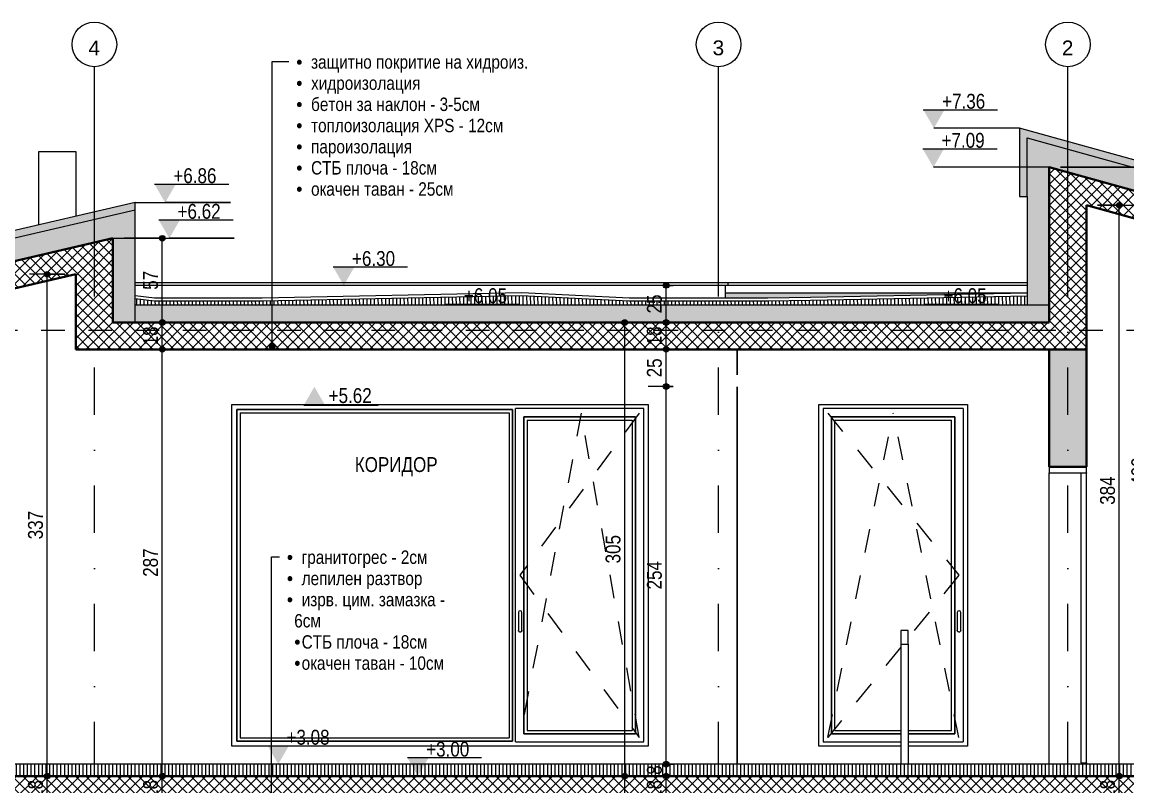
# Model space of a CAD drawing. Header units: centimetres. Extents: x -1864 to 19, y -206 to 807.
# Drawn here: x -1400 to -657, y 293 to 807 of the extents above; entities that cross this region are included whole.
import ezdxf

# ---------------------------------------------------------------- set-up
doc = ezdxf.new("R2010")
doc.units = ezdxf.units.CM
doc.linetypes.add('Dash', pattern=[31.75, 15.875, -15.875])
doc.linetypes.add('Dash dot', pattern=[79.375, 31.75, -23.8125, 0, -23.8125])
for name, color, linetype, lineweight in [('A-ANNO-DIMS', 7, 'Continuous', 9), ('A-ANNO-DIMS-50', 7, 'Continuous', 9), ('A-ANNO-NOTE', 7, 'Continuous', 9), ('A-AREA-IDEN', 7, 'Continuous', 9), ('A-DOOR', 7, 'Continuous', 9), ('A-DOOR-FRAM', 7, 'Continuous', 15), ('A-FLOR-FNSH', 7, 'Continuous', 9), ('A-FLOR-HRAL', 7, 'Continuous', 9), ('A-FLOR-LEVL', 7, 'Continuous', 9), ('A-FLOR-PATT', 7, 'Continuous', 9), ('A-GENM', 7, 'Continuous', 9), ('A-GLAZ', 7, 'Continuous', 5), ('A-GLAZ-HDLN', 7, 'Dash', 5), ('A-ROOF', 7, 'Continuous', 9), ('A-ROOF-FNSH', 7, 'Continuous', 9), ('A-ROOF-PATT', 7, 'Continuous', 9), ('A-WALL', 7, 'Continuous', 9), ('A-WALL-FNSH', 7, 'Continuous', 9), ('A-WALL-PATT', 7, 'Continuous', 9), ('G-ANNO-DIMS', 7, 'Continuous', 9), ('G-ANNO-TEXT', 7, 'Continuous', 9), ('S-BEAM', 7, 'Continuous', 9), ('S-COLS', 7, 'Continuous', 9), ('S-GRID', 7, 'Continuous', 9), ('S-GRID-IDEN', 7, 'Continuous', 9)]:
    doc.layers.add(name, color=color, linetype=linetype, lineweight=lineweight)
doc.layers.add('A-DETL', color=7, linetype='Continuous', lineweight=9, true_color=0x008000)
doc.styles.add('Arial', font='arial.ttf', dxfattribs={"height": 10})
doc.styles.add('Arial Narrow', font='ARIALN.TTF', dxfattribs={"height": 10})
doc.styles.add('Arial Narrow_1', font='ARIALN.TTF', dxfattribs={"height": 10})
doc.styles.add('Arial Narrow_2', font='ARIALN.TTF', dxfattribs={"height": 9})
doc.dimstyles.new('TEC_DIM', dxfattribs={"dimscale": 30.48, "dimtxt": 10.23431, "dimasz": 0.492126, "dimexe": 0.393701, "dimexo": 0.246063, "dimgap": 0, "dimtad": 1, "dimdec": 0, "dimzin": 0, "dimdsep": 46, "dimtxsty": 'Arial Narrow', "dimblk1": 'DOTSMALL', "dimblk2": 'DOTSMALL', "dimsah": 1, "dimcen": 0.09, "dimazin": 0, "dimtfac": 1, "dimtdec": 4, "dimtix": 1, "dimtmove": 0, "dimatfit": 3, "dimfxl": 0, "dimtvp": 1, "dimtolj": 1, "dimtzin": 0, "dimarcsym": 0})
pattern_1 = [(45, (-1066.009, 333.896), (-3.535534, 3.535534), []), (135, (-1066.009, 333.896), (-3.535534, -3.535534), [])]

# ---------------------------------------------------------------- blocks, each defined once
blk = doc.blocks.new('TEC_DOOR-INT - 80x200-2358332-4-4')
at = {"layer": 'A-DOOR', "lineweight": 15}
for p, q in [((-687.94, 503.8), (-687.94, 308.8)), ((-684.14, 503.8), (-687.94, 503.8)), ((-684.14, 308.8), (-684.14, 503.8)), ((-687.94, 308.8), (-684.14, 308.8))]:
    blk.add_line(p, q, dxfattribs=at)
at = {"layer": 'A-DOOR-FRAM'}
for p, q in [((-709.14, 508), (-709.14, 504)), ((-684.14, 508), (-709.14, 508)), ((-684.14, 504), (-684.14, 508)), ((-709.14, 504), (-684.14, 504)), ((-709.14, 308), (-709.14, 504)), ((-684.14, 504), (-684.14, 503.8)), ((-684.14, 308.8), (-684.14, 308))]:
    blk.add_line(p, q, dxfattribs=at)
blk = doc.blocks.new('TEC_CHIMNEY-2P - TEC_CHIMNEY-2P-2377915-4-4')
at = {"layer": 'A-GENM'}
for p, q in [((-1389.14, 720), (-1364.14, 720)), ((-1389.14, 670.69), (-1389.14, 720)), ((-1364.14, 720), (-1364.14, 676.46))]:
    blk.add_line(p, q, dxfattribs=at)
blk = doc.blocks.new('SINGLE - OK - 100x220-2452613-4-4')
at = {"layer": 'A-GLAZ'}
for p, q in [((-861.24, 547.1), (-861.24, 322.9)), ((-767.04, 547.1), (-861.24, 547.1)), ((-767.04, 547.1), (-767.04, 322.9)), ((-855.64, 541.5), (-855.64, 328.5)), ((-772.64, 541.5), (-855.64, 541.5)), ((-855.64, 328.5), (-855.64, 541.5)), ((-855.64, 541.5), (-772.64, 541.5)), ((-853.44, 330.7), (-853.44, 539.3)), ((-853.44, 539.3), (-774.84, 539.3)), ((-774.84, 330.7), (-774.84, 539.3)), ((-772.64, 328.5), (-772.64, 541.5)), ((-772.64, 541.5), (-772.64, 328.5)), ((-771.09, 410), (-771.09, 397.83)), ((-768.69, 397.83), (-768.69, 410)), ((-855.64, 328.5), (-809.14, 328.5)), ((-809.14, 328.5), (-855.64, 328.5)), ((-853.44, 330.7), (-809.14, 330.7)), ((-804.06, 330.7), (-774.84, 330.7)), ((-804.06, 328.5), (-772.64, 328.5)), ((-772.64, 328.5), (-804.06, 328.5)), ((-861.24, 322.9), (-809.14, 322.9)), ((-804.06, 322.9), (-767.04, 322.9))]:
    blk.add_line(p, q, dxfattribs=at)
at = {"layer": 'A-GLAZ', "flags": 128}
for points in [[(-771.09, 397.83), (-771.07, 397.68), (-771, 397.53), (-770.89, 397.39), (-770.74, 397.27), (-770.56, 397.18), (-770.35, 397.1), (-770.13, 397.06), (-769.89, 397.04), (-769.66, 397.06), (-769.43, 397.1), (-769.23, 397.18), (-769.05, 397.27), (-768.9, 397.39), (-768.79, 397.53), (-768.72, 397.68), (-768.69, 397.83)], [(-771, 397.53), (-771.07, 397.68), (-771.09, 397.83)], [(-768.69, 397.83), (-768.72, 397.68), (-768.79, 397.53)]]:
    blk.add_lwpolyline(points, dxfattribs=at)
at = {"layer": 'A-GLAZ'}
blk.add_arc((-769.89, 410), 1.2, 0, 180, dxfattribs=at)
at = {"layer": 'A-GLAZ-HDLN'}
for p, q in [((-858.24, 325.9), (-814.14, 544.1)), ((-858.24, 544.1), (-770.04, 435)), ((-770.04, 325.9), (-814.14, 544.1)), ((-770.04, 435), (-804.06, 392.92)), ((-809.14, 386.63), (-858.24, 325.9))]:
    blk.add_line(p, q, dxfattribs=at)
blk = doc.blocks.new('DOUBLE - OK_F - 280x220-2419708-4-4')
at = {"layer": 'A-GLAZ'}
for p, q in [((-1255.74, 546.6), (-1255.74, 323.4)), ((-1070.44, 546.6), (-1255.74, 546.6)), ((-1255.74, 546.6), (-1070.44, 546.6)), ((-1255.74, 323.4), (-1255.74, 546.6)), ((-1253.54, 544.4), (-1072.64, 544.4)), ((-1253.54, 544.4), (-1253.54, 325.6)), ((-1072.64, 544.4), (-1072.64, 325.6)), ((-1070.44, 323.4), (-1070.44, 546.6)), ((-1070.44, 546.6), (-1070.44, 323.4)), ((-1068.34, 322.9), (-1068.34, 547.1)), ((-982.04, 547.1), (-1068.34, 547.1)), ((-982.04, 322.9), (-982.04, 547.1)), ((-1062.74, 541.5), (-1062.74, 328.5)), ((-987.64, 541.5), (-1062.74, 541.5)), ((-1062.74, 541.5), (-987.64, 541.5)), ((-1062.74, 328.5), (-1062.74, 541.5)), ((-1060.54, 539.3), (-989.84, 539.3)), ((-1060.54, 539.3), (-1060.54, 330.7)), ((-989.84, 539.3), (-989.84, 330.7)), ((-987.64, 328.5), (-987.64, 541.5)), ((-987.64, 541.5), (-987.64, 328.5)), ((-1066.34, 410), (-1066.34, 397.83)), ((-1063.94, 397.83), (-1063.94, 410)), ((-1062.74, 328.5), (-987.64, 328.5)), ((-987.64, 328.5), (-1062.74, 328.5)), ((-1060.54, 330.7), (-989.84, 330.7)), ((-1255.74, 323.4), (-1070.44, 323.4)), ((-1070.44, 323.4), (-1255.74, 323.4)), ((-1253.54, 325.6), (-1072.64, 325.6)), ((-1068.34, 322.9), (-982.04, 322.9))]:
    blk.add_line(p, q, dxfattribs=at)
at = {"layer": 'A-GLAZ', "flags": 128}
for points in [[(-1066.34, 397.83), (-1066.32, 397.68), (-1066.25, 397.53), (-1066.14, 397.39), (-1065.99, 397.27), (-1065.81, 397.18), (-1065.6, 397.1), (-1065.38, 397.06), (-1065.14, 397.04), (-1064.91, 397.06), (-1064.68, 397.1), (-1064.48, 397.18), (-1064.3, 397.27), (-1064.15, 397.39), (-1064.04, 397.53), (-1063.97, 397.68), (-1063.94, 397.83)], [(-1066.25, 397.53), (-1066.32, 397.68), (-1066.34, 397.83)], [(-1063.94, 397.83), (-1063.97, 397.68), (-1064.04, 397.53)]]:
    blk.add_lwpolyline(points, dxfattribs=at)
at = {"layer": 'A-GLAZ'}
blk.add_arc((-1065.14, 410), 1.2, 0, 180, dxfattribs=at)
at = {"layer": 'A-GLAZ-HDLN'}
for p, q in [((-1024.14, 544.1), (-1065.34, 325.9)), ((-985.04, 544.1), (-1065.34, 435)), ((-985.04, 325.9), (-1024.14, 544.1)), ((-1065.34, 435), (-985.04, 325.9))]:
    blk.add_line(p, q, dxfattribs=at)
blk = doc.blocks.new('Structural Framing 8 - Structural Framing 8-2370131-4-4')
at = {"layer": 'S-BEAM'}
h = blk.add_hatch(dxfattribs=at)
h.set_pattern_fill('FP2_17', color=256, style=0, pattern_type=2)
h.set_pattern_definition(pattern_1)
h.paths.add_polyline_path([(-1339.14, 587), (-1339.14, 643.23), (-1364.14, 637.46), (-1364.14, 587)])
blk.add_line((-1339.14, 605), (-1339.14, 643.23), dxfattribs=at)
at = {"layer": 'S-BEAM', "lineweight": 30}
for p, q in [((-1364.14, 637.46), (-1364.14, 587)), ((-1364.14, 587), (-1339.14, 587))]:
    blk.add_line(p, q, dxfattribs=at)
blk = doc.blocks.new('Railing - Railing-2455743-4-4')
at = {"layer": 'A-FLOR-HRAL'}
for p, q in [((-804.06, 398), (-809.14, 398)), ((-809.14, 398), (-809.14, 388.69)), ((-804.06, 388.69), (-804.06, 398)), ((-809.14, 388.69), (-804.06, 388.69)), ((-809.14, 388.69), (-809.14, 308)), ((-804.06, 388.69), (-804.06, 308)), ((-819.14, 239.67), (-820.76, 234.28)), ((-824.22, 234.28), (-819.14, 234.28)), ((-824.22, 114.67), (-824.22, 234.28)), ((-819.14, 234.28), (-824.22, 234.28)), ((-824.22, 114.67), (-824.22, 108.43)), ((-819.14, 114.67), (-824.22, 114.67)), ((-824.22, 108.43), (-819.14, 108.43))]:
    blk.add_line(p, q, dxfattribs=at)
blk = doc.blocks.new('Structural Framing 3 - Structural Framing 3-2368551-4-4')
at = {"layer": 'S-BEAM'}
h = blk.add_hatch(dxfattribs=at)
h.set_pattern_fill('FP2_17', color=256, style=0, pattern_type=2)
h.set_pattern_definition(pattern_1)
h.paths.add_polyline_path([(-684.14, 587), (-684.14, 683.86), (-709.14, 690.79), (-709.14, 587), (-694.08, 587)])
at = {"layer": 'A-DETL', "color": 7, "lineweight": 30}
for p, q in [((-709.14, 690.79), (-709.14, 625)), ((-709.14, 625), (-709.14, 617)), ((-709.14, 617), (-709.14, 605)), ((-709.14, 587), (-684.14, 587))]:
    blk.add_line(p, q, dxfattribs=at)
at = {"layer": 'S-BEAM', "lineweight": 30}
blk.add_line((-684.14, 587), (-684.14, 683.86), dxfattribs=at)
blk = doc.blocks.new('Grid - TEC_GRID_CIRCLE-145857-4-4')
at = {"layer": 'S-GRID-IDEN'}
blk.add_circle((-696.64, 792.09), 15, dxfattribs=at)
blk = doc.blocks.new('Spot Elevations - ELEVATION_PROJECT-150941-4-4')
at = {"layer": 'A-ANNO-NOTE'}
blk.add_hatch(color=256, dxfattribs=at).paths.add_polyline_path([(-1311.2, 698.09), (-1296.89, 698.09), (-1304.04, 685.69)])
blk.add_line((-1311.2, 698.09), (-1261.2, 698.09), dxfattribs=at)
blk = doc.blocks.new('Spot Elevations - ELEVATION_PROJECT-V22-4-4')
at = {"layer": 'A-ANNO-NOTE'}
blk.add_hatch(color=256, dxfattribs=at).paths.add_polyline_path([(-460.85, 244.61), (-446.54, 244.61), (-453.7, 257)])
blk.add_line((-460.85, 244.61), (-410.85, 244.61), dxfattribs=at)
blk = doc.blocks.new('DIMBLOCK60-4-4')
at = {"layer": 'A-ANNO-DIMS-50', "transparency": 16777216}
h = blk.add_hatch(color=256, dxfattribs=at)
edge = h.paths.add_edge_path()
edge.add_arc((-662.06, 300), 1.88, 0, 360)
h = blk.add_hatch(color=256, dxfattribs=at)
edge = h.paths.add_edge_path()
edge.add_arc((-662.06, 282), 1.88, 0, 360)
for p, q in [((-657.21, 300), (-674.06, 300)), ((-662.06, 282), (-662.06, 300)), ((-662.06, 300), (-657.21, 300)), ((-657.21, 282), (-674.06, 282)), ((-662.06, 282), (-657.21, 282))]:
    blk.add_line(p, q, dxfattribs=at)
for centre in [(-662.06, 300), (-662.06, 282)]:
    blk.add_circle(centre, 1.88, dxfattribs=at)
at = {"layer": 'A-ANNO-DIMS-50', "color": 0, "transparency": 16777216, "insert": (-674.98, 284.66), "char_height": 10, "width": 15.2053, "attachment_point": 1, "rotation": 90, "line_spacing_factor": 0.974696, "style": 'Arial Narrow'}
blk.add_mtext('18', dxfattribs=at)
blk = doc.blocks.new('_DotSmall')
at = {"color": 0, "linetype": 'ByBlock', "const_width": 0.5}
blk.add_lwpolyline([(-0.0625, 0, 1), (0.0625, 0, 1)], format="xyb", close=True, dxfattribs=at)
blk = doc.blocks.new('DIMBLOCK61-4-4')
at = {"layer": 'A-ANNO-DIMS-50', "transparency": 16777216}
h = blk.add_hatch(color=256, dxfattribs=at)
edge = h.paths.add_edge_path()
edge.add_arc((-662.06, 683.86), 1.88, 0, 360)
h = blk.add_hatch(color=256, dxfattribs=at)
edge = h.paths.add_edge_path()
edge.add_arc((-662.06, 300), 1.88, 0, 360)
for p, q in [((-676.64, 683.86), (-650.06, 683.86)), ((-662.06, 683.86), (-676.64, 683.86)), ((-662.06, 300), (-662.06, 683.86)), ((-657.21, 300), (-674.06, 300)), ((-662.06, 300), (-657.21, 300))]:
    blk.add_line(p, q, dxfattribs=at)
for centre in [(-662.06, 683.86), (-662.06, 300)]:
    blk.add_circle(centre, 1.88, dxfattribs=at)
at = {"layer": 'A-ANNO-DIMS-50', "color": 0, "transparency": 16777216, "insert": (-674.98, 482.43), "char_height": 10, "width": 22.8079, "attachment_point": 1, "rotation": 90, "line_spacing_factor": 0.974696, "style": 'Arial Narrow'}
blk.add_mtext('384', dxfattribs=at)
blk = doc.blocks.new('DIMBLOCK64-4-4')
at = {"layer": 'A-ANNO-DIMS-50', "transparency": 16777216}
h = blk.add_hatch(color=256, dxfattribs=at)
edge = h.paths.add_edge_path()
edge.add_arc((-641.02, 709.47), 1.88, 0, 360)
h = blk.add_hatch(color=256, dxfattribs=at)
edge = h.paths.add_edge_path()
edge.add_arc((-641.02, 300), 1.88, 0, 360)
for p, q in [((-701.64, 709.47), (-629.02, 709.47)), ((-641.02, 709.47), (-701.64, 709.47)), ((-641.02, 300), (-641.02, 709.47)), ((-636.17, 300), (-653.02, 300)), ((-641.02, 300), (-636.17, 300))]:
    blk.add_line(p, q, dxfattribs=at)
for centre in [(-641.02, 709.47), (-641.02, 300)]:
    blk.add_circle(centre, 1.88, dxfattribs=at)
at = {"layer": 'A-ANNO-DIMS-50', "color": 0, "transparency": 16777216, "insert": (-653.94, 495.23), "char_height": 10, "width": 22.8079, "attachment_point": 1, "rotation": 90, "line_spacing_factor": 0.974696, "style": 'Arial Narrow'}
blk.add_mtext('409', dxfattribs=at)
blk = doc.blocks.new('DIMBLOCK77-4-4')
at = {"layer": 'A-ANNO-DIMS-50', "transparency": 16777216}
h = blk.add_hatch(color=256, dxfattribs=at)
edge = h.paths.add_edge_path()
edge.add_arc((-966.97, 300), 1.88, 0, 360)
h = blk.add_hatch(color=256, dxfattribs=at)
edge = h.paths.add_edge_path()
edge.add_arc((-966.97, 282), 1.88, 0, 360)
for p, q in [((-962.12, 300), (-978.97, 300)), ((-966.97, 282), (-966.97, 300)), ((-966.97, 300), (-962.12, 300)), ((-962.12, 282), (-978.97, 282)), ((-966.97, 282), (-962.12, 282))]:
    blk.add_line(p, q, dxfattribs=at)
for centre in [(-966.97, 300), (-966.97, 282)]:
    blk.add_circle(centre, 1.88, dxfattribs=at)
at = {"layer": 'A-ANNO-DIMS-50', "color": 0, "transparency": 16777216, "insert": (-979.9, 284.66), "char_height": 10, "width": 15.2053, "attachment_point": 1, "rotation": 90, "line_spacing_factor": 0.974696, "style": 'Arial Narrow'}
blk.add_mtext('18', dxfattribs=at)
blk = doc.blocks.new('DIMBLOCK78-4-4')
at = {"layer": 'A-ANNO-DIMS-50', "transparency": 16777216}
h = blk.add_hatch(color=256, dxfattribs=at)
edge = h.paths.add_edge_path()
edge.add_arc((-966.97, 308), 1.88, 0, 360)
h = blk.add_hatch(color=256, dxfattribs=at)
edge = h.paths.add_edge_path()
edge.add_arc((-966.97, 300), 1.88, 0, 360)
for p, q in [((-962.12, 308), (-978.97, 308)), ((-966.97, 300), (-966.97, 308)), ((-966.97, 308), (-962.12, 308)), ((-962.12, 300), (-978.97, 300)), ((-966.97, 300), (-962.12, 300))]:
    blk.add_line(p, q, dxfattribs=at)
for centre in [(-966.97, 308), (-966.97, 300)]:
    blk.add_circle(centre, 1.88, dxfattribs=at)
at = {"layer": 'A-ANNO-DIMS-50', "color": 0, "transparency": 16777216, "insert": (-979.9, 300.83), "char_height": 10, "width": 7.6026, "attachment_point": 1, "rotation": 90, "line_spacing_factor": 0.974696, "style": 'Arial Narrow'}
blk.add_mtext('\\fArial Narrow|b0|i0|c204|p34|;8', dxfattribs=at)
blk = doc.blocks.new('DIMBLOCK79-4-4')
at = {"layer": 'A-ANNO-DIMS-50', "transparency": 16777216}
h = blk.add_hatch(color=256, dxfattribs=at)
edge = h.paths.add_edge_path()
edge.add_arc((-966.97, 562), 1.88, 0, 360)
h = blk.add_hatch(color=256, dxfattribs=at)
edge = h.paths.add_edge_path()
edge.add_arc((-966.97, 308), 1.88, 0, 360)
for p, q in [((-962.12, 562), (-978.97, 562)), ((-966.97, 308), (-966.97, 562)), ((-966.97, 562), (-962.12, 562)), ((-962.12, 308), (-978.97, 308)), ((-966.97, 308), (-962.12, 308))]:
    blk.add_line(p, q, dxfattribs=at)
for centre in [(-966.97, 562), (-966.97, 308)]:
    blk.add_circle(centre, 1.88, dxfattribs=at)
at = {"layer": 'A-ANNO-DIMS-50', "color": 0, "transparency": 16777216, "insert": (-979.9, 425.5), "char_height": 10, "width": 22.8079, "attachment_point": 1, "rotation": 90, "line_spacing_factor": 0.974696, "style": 'Arial Narrow'}
blk.add_mtext('254', dxfattribs=at)
blk = doc.blocks.new('DIMBLOCK80-4-4')
at = {"layer": 'A-ANNO-DIMS-50', "transparency": 16777216}
h = blk.add_hatch(color=256, dxfattribs=at)
edge = h.paths.add_edge_path()
edge.add_arc((-966.97, 587), 1.88, 0, 360)
h = blk.add_hatch(color=256, dxfattribs=at)
edge = h.paths.add_edge_path()
edge.add_arc((-966.97, 562), 1.88, 0, 360)
for p, q in [((-962.12, 587), (-978.97, 587)), ((-966.97, 562), (-966.97, 587)), ((-966.97, 587), (-962.12, 587)), ((-962.12, 562), (-978.97, 562)), ((-966.97, 562), (-962.12, 562))]:
    blk.add_line(p, q, dxfattribs=at)
for centre in [(-966.97, 587), (-966.97, 562)]:
    blk.add_circle(centre, 1.88, dxfattribs=at)
at = {"layer": 'A-ANNO-DIMS-50', "color": 0, "transparency": 16777216, "insert": (-979.9, 568.16), "char_height": 10, "width": 15.2053, "attachment_point": 1, "rotation": 90, "line_spacing_factor": 0.974696, "style": 'Arial Narrow'}
blk.add_mtext('25', dxfattribs=at)
blk = doc.blocks.new('DIMBLOCK81-4-4')
at = {"layer": 'A-ANNO-DIMS-50', "transparency": 16777216}
h = blk.add_hatch(color=256, dxfattribs=at)
edge = h.paths.add_edge_path()
edge.add_arc((-966.97, 605), 1.88, 0, 360)
h = blk.add_hatch(color=256, dxfattribs=at)
edge = h.paths.add_edge_path()
edge.add_arc((-966.97, 587), 1.88, 0, 360)
for p, q in [((-962.12, 605), (-978.97, 605)), ((-966.97, 587), (-966.97, 605)), ((-966.97, 605), (-962.12, 605)), ((-962.12, 587), (-978.97, 587)), ((-966.97, 587), (-962.12, 587))]:
    blk.add_line(p, q, dxfattribs=at)
for centre in [(-966.97, 605), (-966.97, 587)]:
    blk.add_circle(centre, 1.88, dxfattribs=at)
at = {"layer": 'A-ANNO-DIMS-50', "color": 0, "transparency": 16777216, "insert": (-979.9, 589.66), "char_height": 10, "width": 15.2053, "attachment_point": 1, "rotation": 90, "line_spacing_factor": 0.974696, "style": 'Arial Narrow'}
blk.add_mtext('18', dxfattribs=at)
blk = doc.blocks.new('DIMBLOCK82-4-4')
at = {"layer": 'A-ANNO-DIMS-50', "transparency": 16777216}
h = blk.add_hatch(color=256, dxfattribs=at)
edge = h.paths.add_edge_path()
edge.add_arc((-966.97, 630), 1.88, 0, 360)
h = blk.add_hatch(color=256, dxfattribs=at)
edge = h.paths.add_edge_path()
edge.add_arc((-966.97, 605), 1.88, 0, 360)
for p, q in [((-962.12, 630), (-978.97, 630)), ((-966.97, 605), (-966.97, 630)), ((-966.97, 630), (-962.12, 630)), ((-962.12, 605), (-978.97, 605)), ((-966.97, 605), (-962.12, 605))]:
    blk.add_line(p, q, dxfattribs=at)
for centre in [(-966.97, 630), (-966.97, 605)]:
    blk.add_circle(centre, 1.88, dxfattribs=at)
at = {"layer": 'A-ANNO-DIMS-50', "color": 0, "transparency": 16777216, "insert": (-979.9, 611.16), "char_height": 10, "width": 15.2053, "attachment_point": 1, "rotation": 90, "line_spacing_factor": 0.974696, "style": 'Arial Narrow'}
blk.add_mtext('25', dxfattribs=at)
blk = doc.blocks.new('DIMBLOCK84-4-4')
at = {"layer": 'A-ANNO-DIMS-50', "transparency": 16777216}
h = blk.add_hatch(color=256, dxfattribs=at)
edge = h.paths.add_edge_path()
edge.add_arc((-994.8, 300), 1.88, 0, 360)
h = blk.add_hatch(color=256, dxfattribs=at)
edge = h.paths.add_edge_path()
edge.add_arc((-994.8, 0), 1.87, 0, 360)
for p, q in [((-989.95, 300), (-1006.8, 300)), ((-994.8, 0), (-994.8, 300)), ((-994.8, 300), (-989.95, 300)), ((-989.95, 0), (-1006.8, 0)), ((-994.8, 0), (-989.95, 0))]:
    blk.add_line(p, q, dxfattribs=at)
for centre, radius in [((-994.8, 300), 1.88), ((-994.8, 0), 1.87)]:
    blk.add_circle(centre, radius, dxfattribs=at)
at = {"layer": 'A-ANNO-DIMS-50', "color": 0, "transparency": 16777216, "insert": (-1007.72, 140.5), "char_height": 10, "width": 22.8079, "attachment_point": 1, "rotation": 90, "line_spacing_factor": 0.974696, "style": 'Arial Narrow'}
blk.add_mtext('300', dxfattribs=at)
blk = doc.blocks.new('DIMBLOCK85-4-4')
at = {"layer": 'A-ANNO-DIMS-50', "transparency": 16777216}
h = blk.add_hatch(color=256, dxfattribs=at)
edge = h.paths.add_edge_path()
edge.add_arc((-994.8, 605), 1.88, 0, 360)
h = blk.add_hatch(color=256, dxfattribs=at)
edge = h.paths.add_edge_path()
edge.add_arc((-994.8, 300), 1.88, 0, 360)
for p, q in [((-989.95, 605), (-1006.8, 605)), ((-994.8, 300), (-994.8, 605)), ((-994.8, 605), (-989.95, 605)), ((-989.95, 300), (-1006.8, 300)), ((-994.8, 300), (-989.95, 300))]:
    blk.add_line(p, q, dxfattribs=at)
for centre in [(-994.8, 605), (-994.8, 300)]:
    blk.add_circle(centre, 1.88, dxfattribs=at)
at = {"layer": 'A-ANNO-DIMS-50', "color": 0, "transparency": 16777216, "insert": (-1007.72, 443), "char_height": 10, "width": 22.8079, "attachment_point": 1, "rotation": 90, "line_spacing_factor": 0.974696, "style": 'Arial Narrow'}
blk.add_mtext('305', dxfattribs=at)
blk = doc.blocks.new('DIMBLOCK88-4-4')
at = {"layer": 'A-ANNO-DIMS-50', "transparency": 16777216}
h = blk.add_hatch(color=256, dxfattribs=at)
edge = h.paths.add_edge_path()
edge.add_arc((-1383.39, 300), 1.88, 0, 360)
h = blk.add_hatch(color=256, dxfattribs=at)
edge = h.paths.add_edge_path()
edge.add_arc((-1383.39, 282), 1.88, 0, 360)
for p, q in [((-1378.54, 300), (-1395.39, 300)), ((-1383.39, 282), (-1383.39, 300)), ((-1383.39, 300), (-1378.54, 300)), ((-1378.54, 282), (-1395.39, 282)), ((-1383.39, 282), (-1378.54, 282))]:
    blk.add_line(p, q, dxfattribs=at)
for centre in [(-1383.39, 300), (-1383.39, 282)]:
    blk.add_circle(centre, 1.88, dxfattribs=at)
at = {"layer": 'A-ANNO-DIMS-50', "color": 0, "transparency": 16777216, "insert": (-1396.31, 284.66), "char_height": 10, "width": 15.2053, "attachment_point": 1, "rotation": 90, "line_spacing_factor": 0.974696, "style": 'Arial Narrow'}
blk.add_mtext('18', dxfattribs=at)
blk = doc.blocks.new('DIMBLOCK89-4-4')
at = {"layer": 'A-ANNO-DIMS-50', "transparency": 16777216}
h = blk.add_hatch(color=256, dxfattribs=at)
edge = h.paths.add_edge_path()
edge.add_arc((-1383.39, 637.46), 1.88, 0, 360)
h = blk.add_hatch(color=256, dxfattribs=at)
edge = h.paths.add_edge_path()
edge.add_arc((-1383.39, 300), 1.88, 0, 360)
for p, q in [((-1371.64, 637.46), (-1395.39, 637.46)), ((-1383.39, 300), (-1383.39, 637.46)), ((-1383.39, 637.46), (-1371.64, 637.46)), ((-1378.54, 300), (-1395.39, 300)), ((-1383.39, 300), (-1378.54, 300))]:
    blk.add_line(p, q, dxfattribs=at)
for centre in [(-1383.39, 637.46), (-1383.39, 300)]:
    blk.add_circle(centre, 1.88, dxfattribs=at)
at = {"layer": 'A-ANNO-DIMS-50', "color": 0, "transparency": 16777216, "insert": (-1396.31, 459.23), "char_height": 10, "width": 22.8079, "attachment_point": 1, "rotation": 90, "line_spacing_factor": 0.974696, "style": 'Arial Narrow'}
blk.add_mtext('337', dxfattribs=at)
blk = doc.blocks.new('DIMBLOCK92-4-4')
at = {"layer": 'A-ANNO-DIMS-50', "transparency": 16777216}
h = blk.add_hatch(color=256, dxfattribs=at)
edge = h.paths.add_edge_path()
edge.add_arc((-1305.98, 300), 1.88, 0, 360)
h = blk.add_hatch(color=256, dxfattribs=at)
edge = h.paths.add_edge_path()
edge.add_arc((-1305.98, 282), 1.88, 0, 360)
for p, q in [((-1301.13, 300), (-1317.98, 300)), ((-1305.98, 282), (-1305.98, 300)), ((-1305.98, 300), (-1301.13, 300)), ((-1301.13, 282), (-1317.98, 282)), ((-1305.98, 282), (-1301.13, 282))]:
    blk.add_line(p, q, dxfattribs=at)
for centre in [(-1305.98, 300), (-1305.98, 282)]:
    blk.add_circle(centre, 1.88, dxfattribs=at)
at = {"layer": 'A-ANNO-DIMS-50', "color": 0, "transparency": 16777216, "insert": (-1318.9, 284.66), "char_height": 10, "width": 15.2053, "attachment_point": 1, "rotation": 90, "line_spacing_factor": 0.974696, "style": 'Arial Narrow'}
blk.add_mtext('18', dxfattribs=at)
blk = doc.blocks.new('DIMBLOCK93-4-4')
at = {"layer": 'A-ANNO-DIMS-50', "transparency": 16777216}
h = blk.add_hatch(color=256, dxfattribs=at)
edge = h.paths.add_edge_path()
edge.add_arc((-1305.98, 587), 1.88, 0, 360)
h = blk.add_hatch(color=256, dxfattribs=at)
edge = h.paths.add_edge_path()
edge.add_arc((-1305.98, 300), 1.88, 0, 360)
for p, q in [((-1301.13, 587), (-1317.98, 587)), ((-1305.98, 300), (-1305.98, 587)), ((-1305.98, 587), (-1301.13, 587)), ((-1301.13, 300), (-1317.98, 300)), ((-1305.98, 300), (-1301.13, 300))]:
    blk.add_line(p, q, dxfattribs=at)
for centre in [(-1305.98, 587), (-1305.98, 300)]:
    blk.add_circle(centre, 1.88, dxfattribs=at)
at = {"layer": 'A-ANNO-DIMS-50', "color": 0, "transparency": 16777216, "insert": (-1318.9, 434), "char_height": 10, "width": 22.8079, "attachment_point": 1, "rotation": 90, "line_spacing_factor": 0.974696, "style": 'Arial Narrow'}
blk.add_mtext('287', dxfattribs=at)
blk = doc.blocks.new('DIMBLOCK94-4-4')
at = {"layer": 'A-ANNO-DIMS-50', "transparency": 16777216}
h = blk.add_hatch(color=256, dxfattribs=at)
edge = h.paths.add_edge_path()
edge.add_arc((-1305.98, 605), 1.88, 0, 360)
h = blk.add_hatch(color=256, dxfattribs=at)
edge = h.paths.add_edge_path()
edge.add_arc((-1305.98, 587), 1.88, 0, 360)
for p, q in [((-1301.13, 605), (-1317.98, 605)), ((-1305.98, 587), (-1305.98, 605)), ((-1305.98, 605), (-1301.13, 605)), ((-1301.13, 587), (-1317.98, 587)), ((-1305.98, 587), (-1301.13, 587))]:
    blk.add_line(p, q, dxfattribs=at)
for centre in [(-1305.98, 605), (-1305.98, 587)]:
    blk.add_circle(centre, 1.88, dxfattribs=at)
at = {"layer": 'A-ANNO-DIMS-50', "color": 0, "transparency": 16777216, "insert": (-1318.9, 589.66), "char_height": 10, "width": 15.2053, "attachment_point": 1, "rotation": 90, "line_spacing_factor": 0.974696, "style": 'Arial Narrow'}
blk.add_mtext('18', dxfattribs=at)
blk = doc.blocks.new('DIMBLOCK95-4-4')
at = {"layer": 'A-ANNO-DIMS-50', "transparency": 16777216}
h = blk.add_hatch(color=256, dxfattribs=at)
edge = h.paths.add_edge_path()
edge.add_arc((-1305.98, 661.71), 1.88, 0, 360)
h = blk.add_hatch(color=256, dxfattribs=at)
edge = h.paths.add_edge_path()
edge.add_arc((-1305.98, 605), 1.88, 0, 360)
for p, q in [((-1331.64, 661.71), (-1293.98, 661.71)), ((-1305.98, 661.71), (-1331.64, 661.71)), ((-1305.98, 605), (-1305.98, 661.71)), ((-1301.13, 605), (-1317.98, 605)), ((-1305.98, 605), (-1301.13, 605))]:
    blk.add_line(p, q, dxfattribs=at)
for centre in [(-1305.98, 661.71), (-1305.98, 605)]:
    blk.add_circle(centre, 1.88, dxfattribs=at)
at = {"layer": 'A-ANNO-DIMS-50', "color": 0, "transparency": 16777216, "insert": (-1318.9, 627.02), "char_height": 10, "width": 15.2053, "attachment_point": 1, "rotation": 90, "line_spacing_factor": 0.974696, "style": 'Arial Narrow'}
blk.add_mtext('57', dxfattribs=at)

msp = doc.modelspace()

# ---------------------------------------------------------------- hatches: boundary and pattern name
at = {"layer": 'A-FLOR-PATT'}
h = msp.add_hatch(dxfattribs=at)
h.set_pattern_fill('FP2_17', color=256, style=0, pattern_type=2)
h.set_pattern_definition(pattern_1)
h.paths.add_polyline_path([(-709.14, 587), (-709.14, 605), (-1339.14, 605), (-1339.14, 587), (-752.55, 587)])
at = {"layer": 'A-FLOR-PATT', "true_color": 0x787878}
h = msp.add_hatch(dxfattribs=at)
h.set_pattern_fill('FP2_15', color=8, style=0, pattern_type=2)
h.set_pattern_definition([(270, (-964.143, 308), (2.5, -9e-15), [])])
h.paths.add_polyline_path([(-176.14, 300), (-169.14, 300), (-169.14, 308), (-1574.14, 308), (-1574.14, 300), (-197.07, 300)])
at = {"layer": 'A-FLOR-PATT'}
h = msp.add_hatch(dxfattribs=at)
h.set_pattern_fill('FP2_17', color=256, style=0, pattern_type=2)
h.set_pattern_definition(pattern_1)
h.paths.add_polyline_path([(-167.84, 282), (-144.14, 282), (-144.14, 300), (-1574.14, 300), (-1574.14, 282), (-169.14, 282)])
at = {"layer": 'A-ROOF-PATT', "true_color": 0xc0c0c0}
for points in [[(-124.14, 562.8), (-124.14, 567.99), (-729.14, 735.77), (-729.14, 730.58), (-129.14, 564.19)], [(-1581.3, 621.19), (-1324.14, 680.56), (-1324.14, 685.69), (-1582.42, 626.07)]]:
    msp.add_hatch(color=9, dxfattribs=at).paths.add_polyline_path(points)
at = {"layer": 'A-ROOF-PATT', "true_color": 0xffff80}
for points in [[(-129.14, 548.62), (-129.14, 564.19), (-724.14, 729.2), (-724.14, 713.63), (-144.14, 552.78)], [(-1577.92, 606.58), (-1324.14, 665.17), (-1324.14, 680.56), (-1581.3, 621.19), (-1578.37, 608.53)]]:
    msp.add_hatch(color=51, dxfattribs=at).paths.add_polyline_path(points)
at = {"layer": 'A-ROOF-PATT'}
h = msp.add_hatch(dxfattribs=at)
h.set_pattern_fill('FP2_17', color=256, style=0, pattern_type=2)
h.set_pattern_definition(pattern_1)
h.paths.add_polyline_path([(-144.14, 534.1), (-144.14, 552.78), (-709.14, 709.47), (-709.14, 690.79), (-167.84, 540.67)])
h = msp.add_hatch(dxfattribs=at)
h.set_pattern_fill('FP2_17', color=256, style=0, pattern_type=2)
h.set_pattern_definition(pattern_1)
h.paths.add_polyline_path([(-1573.87, 589.04), (-1339.14, 643.23), (-1339.14, 661.71), (-1577.92, 606.58)])
at = {"layer": 'A-ROOF-PATT', "true_color": 0xc0c0c0}
h = msp.add_hatch(dxfattribs=at)
h.set_pattern_fill('FP2_12', color=9, style=0, pattern_type=2)
h.set_pattern_definition([(0, (-1066.009, 612.257), (5.08, 0.04095), [0.4191, -3.391, 0.4191, -3.391, -20.32]), (0, (-1066.009, 612.257), (5.08, 0.04095), [-7.62, 0.4191, -7.201, 0.4191, -3.391, -8.89]), (0, (-1066.009, 612.257), (5.08, 0.04095), [-19.05, 0.4191, -2.121, 0.4191, -5.931]), (176.804, (-1064.104, 612.278), (-3.639895828, 0.121349486), [0.20988, -1.698, 0.20988, -1.698, -10.176]), (176.804, (-1064.104, 612.278), (-3.639895828, 0.121349486), [-3.816, 0.20988, -3.606, 0.20988, -1.698, -4.452]), (176.804, (-1064.104, 612.278), (-3.639895828, 0.121349486), [-9.54, 0.20988, -1.062, 0.20988, -2.97]), (183.196, (-1063.469, 612.36), (-1.440190597, -0.162315675), [0.20988, -1.698, 0.20988, -1.698, -10.176]), (183.196, (-1063.469, 612.36), (-1.440190597, -0.162315675), [-3.816, 0.20988, -3.606, 0.20988, -1.698, -4.452]), (183.196, (-1063.469, 612.36), (-1.440190597, -0.162315675), [-9.54, 0.20988, -1.062, 0.20988, -2.97])])
h.paths.add_polyline_path([(-898.58, 621.32), (-724.14, 624.71), (-724.14, 625), (-927.14, 625), (-927.14, 621.32)])
h = msp.add_hatch(dxfattribs=at)
h.set_pattern_fill('FP2_11', color=9, style=0, pattern_type=2)
h.set_pattern_definition([(271.114, (-818.143, 622.88), (2.499527, 0.048604), [])])
h.paths.add_polyline_path([(-724.14, 617), (-724.14, 622.71), (-898.52, 619.32), (-991.97, 619.32), (-1064.17, 623), (-1238.81, 619.32), (-1311.3, 619.32), (-1324.14, 621.01), (-1324.14, 617), (-752.55, 617)])
h = msp.add_hatch(dxfattribs=at)
h.set_pattern_fill('FP2_13', color=9, style=0, pattern_type=2)
h.set_pattern_definition([(1.116, (-1071.545, 617.944), (5.079035606913459, 0.098981338166525), [0.4191, -3.391, 0.4191, -3.391, -20.32]), (1.116, (-1071.545, 617.944), (5.079035606913459, 0.098981338166525), [-7.62, 0.4191, -7.201, 0.4191, -3.391, -8.89]), (1.116, (-1071.545, 617.944), (5.079035606913459, 0.098981338166525), [-19.05, 0.4191, -2.121, 0.4191, -5.931]), (181.114, (-1069.64, 617.981), (-3.639310647972726, -0.0708379308869), [0.20955, -1.695, 0.20955, -1.695, -10.16]), (181.114, (-1069.64, 617.981), (-3.639310647972726, -0.0708379308869), [-3.81, 0.20955, -3.6, 0.20955, -1.695, -4.445]), (181.114, (-1069.64, 617.981), (-3.639310647972726, -0.0708379308869), [-9.525, 0.20955, -1.06, 0.20955, -2.965]), (181.119, (-1069.005, 617.993), (-1.439724012061583, -0.02819173625901), [0.20955, -1.695, 0.20955, -1.695, -10.16]), (181.119, (-1069.005, 617.993), (-1.439724012061583, -0.02819173625901), [-3.81, 0.20955, -3.6, 0.20955, -1.695, -4.445]), (181.119, (-1069.005, 617.993), (-1.439724012061583, -0.02819173625901), [-9.525, 0.20955, -1.06, 0.20955, -2.965])])
h.paths.add_polyline_path([(-898.58, 621.32), (-898.52, 621.32), (-898.52, 621.32)])
at = {"layer": 'A-ROOF-PATT', "lineweight": 5, "true_color": 0xffff80}
msp.add_hatch(color=51, dxfattribs=at).paths.add_polyline_path([(-709.14, 605), (-709.14, 617), (-1324.14, 617), (-1324.14, 605), (-752.55, 605)])
at = {"layer": 'A-WALL-PATT', "true_color": 0xc0c0c0}
msp.add_hatch(color=9, dxfattribs=at).paths.add_polyline_path([(-729.14, 689.76), (-724.14, 689.76), (-724.14, 729.2), (-729.14, 730.58), (-729.14, 693.01)])
at = {"layer": 'A-WALL-PATT', "true_color": 0xffff80}
for points in [[(-724.14, 617), (-709.14, 617), (-709.14, 709.47), (-724.14, 713.63), (-724.14, 622.71)], [(-1337.26, 605), (-1324.14, 605), (-1324.14, 665.17), (-1339.14, 661.71), (-1339.14, 605)]]:
    msp.add_hatch(color=51, dxfattribs=at).paths.add_polyline_path(points)
at = {"layer": 'A-WALL-PATT', "true_color": 0x808080}
msp.add_hatch(color=8, dxfattribs=at).paths.add_polyline_path([(-684.14, 508), (-684.14, 587), (-709.14, 587), (-709.14, 508), (-694.08, 508)])
at = {"layer": 'G-ANNO-TEXT'}
h = msp.add_hatch(color=256, dxfattribs=at)
edge = h.paths.add_edge_path()
edge.add_arc((-1232.04, 589.06), 1.88, 0, 360)

# ---------------------------------------------------------------- linework, layer by layer
at = {"layer": 'A-DETL', "color": 7, "lineweight": 30}
msp.add_line((-1339.14, 643.23), (-1339.14, 605), dxfattribs=at)
at = {"layer": 'A-FLOR-FNSH', "lineweight": 30}
for p, q in [((-709.14, 605), (-1339.14, 605)), ((-1339.14, 587), (-709.14, 587)), ((-144.14, 300), (-1574.14, 300))]:
    msp.add_line(p, q, dxfattribs=at)
at = {"layer": 'A-FLOR-FNSH'}
msp.add_line((-216.14, 308), (-1574.14, 308), dxfattribs=at)
at = {"layer": 'A-FLOR-LEVL', "linetype": 'Dash'}
for p, q in [((-1863.7, 600), (-49.46, 600)), ((-1863.7, 300), (-49.46, 300))]:
    msp.add_line(p, q, dxfattribs=at)
at = {"layer": 'A-ROOF', "lineweight": 30}
for p, q in [((-144.14, 552.78), (-709.14, 709.47)), ((-684.14, 683.86), (-169.14, 541.04)), ((-1339.14, 661.71), (-1577.92, 606.58)), ((-1339.14, 643.23), (-1339.14, 661.71)), ((-1573.87, 589.04), (-1364.14, 637.46))]:
    msp.add_line(p, q, dxfattribs=at)
at = {"layer": 'A-ROOF'}
for p, q in [((-1324.14, 680.56), (-1714.14, 590.52)), ((-1324.14, 665.17), (-1324.14, 680.56)), ((-927.14, 625), (-724.14, 625)), ((-1311.3, 619.32), (-1324.14, 621.01)), ((-1238.81, 619.32), (-1311.3, 619.32)), ((-1064.17, 623), (-1238.81, 619.32)), ((-991.97, 619.32), (-1064.17, 623)), ((-898.52, 619.32), (-991.97, 619.32)), ((-869.75, 619.88), (-898.52, 619.32)), ((-724.14, 622.71), (-869.75, 619.88)), ((-1324.14, 617), (-724.14, 617)), ((-709.14, 605), (-709.14, 617))]:
    msp.add_line(p, q, dxfattribs=at)
at = {"layer": 'A-ROOF-FNSH'}
for p, q in [((-729.14, 735.77), (-729.14, 730.58)), ((-124.14, 567.99), (-729.14, 735.77)), ((-724.14, 729.2), (-129.14, 564.19)), ((-1324.14, 685.69), (-1582.42, 626.07)), ((-1324.14, 680.56), (-1324.14, 685.69)), ((-1064.14, 625), (-1238.82, 621.32)), ((-991.93, 621.32), (-1064.14, 625)), ((-724.14, 624.71), (-869.78, 621.88)), ((-1311.17, 621.32), (-1324.14, 623.02)), ((-1238.82, 621.32), (-1311.17, 621.32)), ((-898.52, 621.32), (-991.93, 621.32)), ((-869.78, 621.88), (-898.52, 621.32))]:
    msp.add_line(p, q, dxfattribs=at)
at = {"layer": 'A-WALL', "lineweight": 30}
for p, q in [((-709.14, 690.79), (-709.14, 709.47)), ((-709.14, 587), (-709.14, 508)), ((-684.14, 508), (-684.14, 587)), ((-709.14, 508), (-684.14, 508))]:
    msp.add_line(p, q, dxfattribs=at)
at = {"layer": 'A-WALL'}
for p, q in [((-724.14, 689.76), (-724.14, 617)), ((-709.14, 617), (-709.14, 690.79)), ((-1324.14, 605), (-1324.14, 665.17)), ((-1324.14, 632), (-724.14, 632)), ((-925.14, 630), (-925.14, 632)), ((-724.14, 630), (-1324.14, 630)), ((-927.14, 630), (-927.14, 621.32)), ((-724.14, 617), (-709.14, 617)), ((-919.14, 569.92), (-919.14, 587)), ((-684.14, 587), (-709.14, 587)), ((-919.14, 308), (-919.14, 561.83)), ((-1259.14, 320), (-1259.14, 550)), ((-1259.14, 550), (-979.14, 550)), ((-979.14, 550), (-979.14, 320)), ((-864.14, 320), (-864.14, 550)), ((-864.14, 550), (-764.14, 550)), ((-764.14, 550), (-764.14, 320)), ((-979.14, 320), (-1259.14, 320)), ((-809.14, 320), (-864.14, 320)), ((-764.14, 320), (-804.06, 320))]:
    msp.add_line(p, q, dxfattribs=at)
at = {"layer": 'A-WALL-FNSH'}
for p, q in [((-729.14, 730.58), (-729.14, 689.76)), ((-724.14, 689.76), (-724.14, 729.2)), ((-729.14, 689.76), (-724.14, 689.76))]:
    msp.add_line(p, q, dxfattribs=at)
at = {"layer": 'G-ANNO-DIMS'}
for p, q in [((-771.2, 735.77), (-786.78, 735.77)), ((-729.14, 735.77), (-771.2, 735.77)), ((-750.4, 709.47), (-787.15, 709.47)), ((-709.14, 709.47), (-750.4, 709.47)), ((-1324.14, 685.69), (-1260.15, 685.69)), ((-1260.15, 685.69), (-1304.04, 685.69)), ((-1339.14, 661.71), (-1257.52, 661.71)), ((-1257.52, 661.71), (-1301.24, 661.71))]:
    msp.add_line(p, q, dxfattribs=at)
at = {"layer": 'G-ANNO-TEXT'}
for p, q in [((-1232.04, 780.63), (-1220.87, 780.63)), ((-1232.04, 589.06), (-1232.04, 780.63)), ((-1232.48, 447.53), (-1227.19, 447.53)), ((-1232.48, 286.75), (-1232.48, 447.53))]:
    msp.add_line(p, q, dxfattribs=at)
msp.add_circle((-1232.04, 589.06), 1.88, dxfattribs=at)
at = {"layer": 'S-COLS'}
for p, q in [((-919.14, 587), (-919.14, 569.92)), ((-919.14, 561.83), (-919.14, 308))]:
    msp.add_line(p, q, dxfattribs=at)
at = {"layer": 'S-GRID', "color": 1, "lineweight": 18, "true_color": 0xff0000}
for p, q in [((-1351.64, 652.09), (-1351.64, 777.09)), ((-931.64, 652.09), (-931.64, 777.09)), ((-696.64, 652.09), (-696.64, 777.09))]:
    msp.add_line(p, q, dxfattribs=at)
at = {"layer": 'S-GRID', "color": 1, "linetype": 'Dash dot', "lineweight": 18, "true_color": 0xff0000}
for p, q in [((-1351.64, -92.75), (-1351.64, 652.09)), ((-931.64, -92.75), (-931.64, 652.09)), ((-696.64, -92.75), (-696.64, 652.09))]:
    msp.add_line(p, q, dxfattribs=at)

# ---------------------------------------------------------------- block references
at = {"layer": 'A-ANNO-NOTE'}
msp.add_blockref('Spot Elevations - ELEVATION_PROJECT-150941-4-4', (0, 0), dxfattribs=at)
at = {"layer": 'A-DETL', "color": 7, "lineweight": 30}
msp.add_blockref('Structural Framing 3 - Structural Framing 3-2368551-4-4', (0, 0), dxfattribs=at)
at = {"layer": 'A-DOOR-FRAM'}
msp.add_blockref('TEC_DOOR-INT - 80x200-2358332-4-4', (0, 0), dxfattribs=at)
at = {"layer": 'A-FLOR-HRAL'}
msp.add_blockref('Railing - Railing-2455743-4-4', (0, 0), dxfattribs=at)
at = {"layer": 'A-GENM'}
msp.add_blockref('TEC_CHIMNEY-2P - TEC_CHIMNEY-2P-2377915-4-4', (0, 0), dxfattribs=at)
at = {"layer": 'A-GLAZ'}
for name in ['DOUBLE - OK_F - 280x220-2419708-4-4', 'SINGLE - OK - 100x220-2452613-4-4']:
    msp.add_blockref(name, (0, 0), dxfattribs=at)
at = {"layer": 'G-ANNO-DIMS'}
for name, p in [('Spot Elevations - ELEVATION_PROJECT-150941-4-4', (517.26, 50.08)), ('Spot Elevations - ELEVATION_PROJECT-150941-4-4', (516.9, 23.78)), ('Spot Elevations - ELEVATION_PROJECT-150941-4-4', (2.81, -23.99)), ('Spot Elevations - ELEVATION_PROJECT-150941-4-4', (120.2, -55.69)), ('Spot Elevations - ELEVATION_PROJECT-150941-4-4', (195.53, -80.69)), ('Spot Elevations - ELEVATION_PROJECT-150941-4-4', (518.19, -80.69)), ('Spot Elevations - ELEVATION_PROJECT-V22-4-4', (-749.92, 304.83)), ('Spot Elevations - ELEVATION_PROJECT-150941-4-4', (76.11, -377.69)), ('Spot Elevations - ELEVATION_PROJECT-150941-4-4', (170.11, -385.69))]:
    msp.add_blockref(name, p, dxfattribs=at)
at = {"layer": 'S-BEAM'}
msp.add_blockref('Structural Framing 8 - Structural Framing 8-2370131-4-4', (0, 0), dxfattribs=at)
at = {"layer": 'S-GRID-IDEN'}
for p in [(-655, 0), (-235, 0), (0, 0)]:
    msp.add_blockref('Grid - TEC_GRID_CIRCLE-145857-4-4', p, dxfattribs=at)

# ---------------------------------------------------------------- texts
at = {"layer": 'A-AREA-IDEN', "insert": (-1148.57, 501.59), "char_height": 10, "width": 57.25, "attachment_point": 8, "line_spacing_factor": 0.949189, "style": 'Arial Narrow_1'}
msp.add_mtext('\\pt63.5,127,190.5,254,317.5,381,444.5,508,571.5,635,698.5,762,825.5,889,952.5,1016,1079.5,1143,1206.5,1270,1333.5,1397,1460.5,1524,1587.5,1651,1714.5,1778,1841.5,1905,1968.5,2032;{\\fArial Narrow|b0|i0|c204|p34;КОРИДОР}', dxfattribs=at)
at = {"layer": 'G-ANNO-DIMS', "char_height": 10, "width": 34.7536, "attachment_point": 1, "line_spacing_factor": 0.974696, "style": 'Arial Narrow'}
for s, insert in [('+7.36', (-781.26, 758.86)), ('+7.09', (-781.63, 732.56)), ('+6.86', (-1298.53, 708.78)), ('+6.62', (-1295.72, 684.79)), ('+6.30', (-1178.33, 653.09)), ('+6.05', (-1103, 628.09)), ('+6.05', (-780.33, 628.09)), ('+5.62', (-1194.04, 560.89)), ('+3.08', (-1222.41, 331.09)), ('+3.00', (-1128.41, 323.09))]:
    msp.add_mtext(s, dxfattribs=dict(at, insert=insert))
at = {"layer": 'G-ANNO-TEXT', "char_height": 9, "attachment_point": 1, "line_spacing_factor": 0.949189, "style": 'Arial Narrow_2'}
for s, insert, width in [('\\pi-5.00004,l5.00004,t9.99999,15.00003,19.99998,25.00002,29.99997,35.00001,39.99996,45,50.00004,54.99999,60.00003,64.99998,70.00002,74.99997,80.00001,84.99996,90,95.00004,99.99999,105.00003,109.99998,115.00002,119.99997,125.00001,129.99996,135,140.00004,144.99999,150.00003,154.99998,160.00002;{\\fSymbol|b0|i0|c2|p18;·^I\\fArial Narrow|b0|i0|c204|p34;защитно покритие на хидроиз}.\\P{\\fSymbol|b0|i0|c2|p18;·^I\\fArial Narrow|b0|i0|c204|p34;хидроизолация \\P\\fSymbol|b0|i0|c2|p18;·^I\\fArial Narrow|b0|i0|c204|p34;бетон за наклон }- 3-5{\\fArial Narrow|b0|i0|c204|p34;см\\P\\fSymbol|b0|i0|c2|p18;·^I\\fArial Narrow|b0|i0|c204|p34;топлоизолация }XPS - 12{\\fArial Narrow|b0|i0|c204|p34;см\\P\\fSymbol|b0|i0|c2|p18;·^I\\fArial Narrow|b0|i0|c204|p34;пароизолация\\P\\fSymbol|b0|i0|c2|p18;·^I\\fArial Narrow|b0|i0|c204|p34;СТБ плоча }- 18{\\fArial Narrow|b0|i0|c204|p34;см\\P\\fSymbol|b0|i0|c2|p18;·^I\\fArial Narrow|b0|i0|c204|p34;окачен таван }- 25{\\fArial Narrow|b0|i0|c204|p34;см}', (-1215.87, 784.78), 216.6), ('\\pi-5.00004,l5.00004,t9.99999,15.00003,19.99998,25.00002,29.99997,35.00001,39.99996,45,50.00004,54.99999,60.00003,64.99998,70.00002,74.99997,80.00001,84.99996,90,95.00004,99.99999,105.00003,109.99998,115.00002,119.99997,125.00001,129.99996,135,140.00004,144.99999,150.00003,154.99998,160.00002;{\\fSymbol|b0|i0|c2|p18;·^I\\fArial Narrow|b0|i0|c204|p34;гранитогрес }- 2{\\fArial Narrow|b0|i0|c204|p34;см\\P\\fSymbol|b0|i0|c2|p18;·^I\\fArial Narrow|b0|i0|c204|p34;лепилен разтвор \\P\\fSymbol|b0|i0|c2|p18;·^I\\fArial Narrow|b0|i0|c204|p34;изрв}. {\\fArial Narrow|b0|i0|c204|p34;цим}. {\\fArial Narrow|b0|i0|c204|p34;замазка }- \\P\\pi0,t5.00004,9.99999,15.00003,19.99998,25.00002,29.99997,35.00001,39.99996,45,50.00004,54.99999,60.00003,64.99998,70.00002,74.99997,80.00001,84.99996,90,95.00004,99.99999,105.00003,109.99998,115.00002,119.99997,125.00001,129.99996,135,140.00004,144.99999,150.00003,154.99998,160.00002;6{\\fArial Narrow|b0|i0|c204|p34;см \\P\\pi-5.00004,t9.99999,15.00003,19.99998,25.00002,29.99997,35.00001,39.99996,45,50.00004,54.99999,60.00003,64.99998,70.00002,74.99997,80.00001,84.99996,90,95.00004,99.99999,105.00003,109.99998,115.00002,119.99997,125.00001,129.99996,135,140.00004,144.99999,150.00003,154.99998,160.00002;\\fSymbol|b0|i0|c2|p18;·^I\\fArial Narrow|b0|i0|c204|p34;СТБ плоча }- 18{\\fArial Narrow|b0|i0|c204|p34;см\\P\\fSymbol|b0|i0|c2|p18;·^I\\fArial Narrow|b0|i0|c204|p34;окачен таван }- 10{\\fArial Narrow|b0|i0|c204|p34;см}', (-1222.19, 451.68), 123.927)]:
    msp.add_mtext(s, dxfattribs=dict(at, insert=insert, width=width))
at = {"layer": 'S-GRID-IDEN', "char_height": 10, "width": 8.25, "attachment_point": 5, "line_spacing_factor": 0.936439, "style": 'Arial'}
for s, insert in [('\\pt50,100,150,200,250,300,350,400,450,500,550,600,650,700,750,800,850,900,950,1000,1050,1100,1150,1200,1250,1300,1350,1400,1450,1500,1550,1600;4', (-1351.8, 789.71)), ('\\pt50,100,150,200,250,300,350,400,450,500,550,600,650,700,750,800,850,900,950,1000,1050,1100,1150,1200,1250,1300,1350,1400,1450,1500,1550,1600;3', (-931.8, 789.71)), ('\\pt50,100,150,200,250,300,350,400,450,500,550,600,650,700,750,800,850,900,950,1000,1050,1100,1150,1200,1250,1300,1350,1400,1450,1500,1550,1600;2', (-696.8, 789.71))]:
    msp.add_mtext(s, dxfattribs=dict(at, insert=insert))

# ---------------------------------------------------------------- dimensions: what is measured, and where the dimension line sits
at = {"layer": 'A-ANNO-DIMS'}
for base, p1, p2, override, picture, middle in [((-641.02, 709.47), (-643.67, 300), (-709.14, 709.47), {"dimpost": '<>', "dimfxl": 414.672703}, 'DIMBLOCK64-4-4', (-646.13, 504.74)), ((-662.06, 683.86), (-664.71, 300), (-684.14, 683.86), {"dimpost": '<>', "dimfxl": 384.350484}, 'DIMBLOCK61-4-4', (-667.17, 491.93)), ((-1305.98, 661.71), (-1308.63, 605), (-1339.14, 661.71), {"dimpost": '<>', "dimfxl": 64.393716}, 'DIMBLOCK95-4-4', (-1311.06, 633.35)), ((-1383.39, 637.46), (-1386.04, 300), (-1364.14, 637.46), {"dimpost": '<>', "dimfxl": 338.169321}, 'DIMBLOCK89-4-4', (-1388.49, 468.73)), ((-966.97, 630), (-969.62, 605), (-969.62, 630), {"dimpost": '<>', "dimfxl": 25}, 'DIMBLOCK82-4-4', (-972.08, 617.5)), ((-1305.98, 605), (-1308.63, 587), (-1308.63, 605), {"dimpost": '<>', "dimfxl": 18}, 'DIMBLOCK94-4-4', (-1311.08, 596)), ((-994.8, 605), (-997.45, 300), (-997.45, 605), {"dimpost": '<>', "dimfxl": 305}, 'DIMBLOCK85-4-4', (-999.9, 452.5)), ((-966.97, 605), (-969.62, 587), (-969.62, 605), {"dimpost": '<>', "dimfxl": 18}, 'DIMBLOCK81-4-4', (-972.08, 596)), ((-1305.98, 587), (-1308.63, 300), (-1308.63, 587), {"dimpost": '<>', "dimfxl": 287}, 'DIMBLOCK93-4-4', (-1311.08, 443.5)), ((-966.97, 587), (-969.62, 562), (-969.62, 587), {"dimpost": '<>', "dimfxl": 25}, 'DIMBLOCK80-4-4', (-972.08, 574.5)), ((-966.97, 562), (-969.62, 308), (-969.62, 562), {"dimpost": '<>', "dimfxl": 254}, 'DIMBLOCK79-4-4', (-972.08, 435)), ((-966.97, 308), (-969.62, 300), (-969.62, 308), {"dimpost": '<>', "dimfxl": 8}, 'DIMBLOCK78-4-4', (-972.08, 304)), ((-1383.39, 300), (-1386.04, 282), (-1386.04, 300), {"dimpost": '<>', "dimfxl": 18}, 'DIMBLOCK88-4-4', (-1388.49, 291)), ((-1305.98, 300), (-1308.63, 282), (-1308.63, 300), {"dimpost": '<>', "dimfxl": 18}, 'DIMBLOCK92-4-4', (-1311.08, 291)), ((-994.8, 300), (-997.45, 0), (-997.45, 300), {"dimpost": '<>', "dimfxl": 300}, 'DIMBLOCK84-4-4', (-999.9, 150)), ((-966.97, 300), (-969.62, 282), (-969.62, 300), {"dimpost": '<>', "dimfxl": 18}, 'DIMBLOCK77-4-4', (-972.08, 291)), ((-662.06, 300), (-664.71, 282), (-664.71, 300), {"dimpost": '<>', "dimfxl": 18}, 'DIMBLOCK60-4-4', (-667.17, 291))]:
    dim = msp.add_linear_dim(base=base, p1=p1, p2=p2, angle=90, dimstyle='TEC_DIM', override=override, dxfattribs=at)
    dim.commit()
    dim.dimension.update_dxf_attribs({"geometry": picture, "text_midpoint": middle})

doc.saveas('drawing.dxf')
